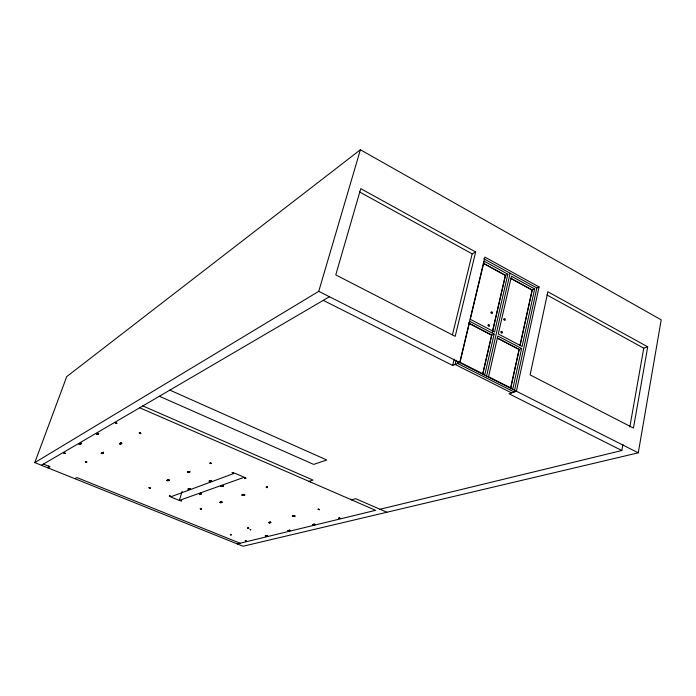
<?xml version="1.0" encoding="UTF-8"?>
<svg xmlns="http://www.w3.org/2000/svg" width="696" height="696" viewBox="0 0 696 696"><rect width="100%" height="100%" fill="white"/><g stroke="black" fill="none" stroke-linecap="round" stroke-linejoin="round"><path stroke-width="1.04" d="M169.119 480.092L168.058 479.935M181.36 500.581L180.394 500.502L181.778 500.859M187.398 472.14L188.912 472.532L188.042 472.532M189.877 471.836L188.512 471.54L189.704 471.862M188.912 488.749L190.391 489.01L188.955 488.81M200.309 494.308C197.908 492.968 202.562 494.969 199.361 493.76M201.188 493.873L200.239 493.264L201.518 493.795M201.014 509.124L200.257 508.733L200.909 508.602M200.265 508.689L201.579 509.168L201.057 508.759M209.696 463.188L211.262 463.466M210.444 481.623L209.113 481.067L209.844 481.023M221.154 486.426L222.189 486.434L220.902 486.008M222.067 485.869L222.65 485.556M220.606 502.747C222.65 502.721 218.466 501.694 220.458 502.59M221.589 501.938L222.146 502.277L220.78 501.772L222.172 502.12L221.328 502.277M222.189 485.834L223.529 486.182L222.372 485.738M638.275 452.826L661.2 319.856L360.389 149.762L66.738 376.606L34.8 462.605L243.069 546.238L638.275 452.826L318.742 291.346L34.8 462.605M647.724 346.817L633.464 428.066L530.1 374.883L547.865 291.789L647.724 346.817L643.757 348.183L547.013 295M379.99 509.263L621.85 450.521L622.937 444.413M629.828 426.996L643.757 348.183M233.204 472.741L232.264 472.54M233.682 472.949L232.386 472.802M514.405 390.935L536.851 287.944L483.737 258.712M323.257 300.359L452.678 365.444L459.717 362.59L484.912 257.094L539.061 286.935L516.397 391.23L509.011 393.771L621.85 450.521M510.438 388.794L519.059 349.514L521.635 348.505L512.787 388.951L488.557 376.71L497.823 336.046L521.635 348.505M519.964 345.381L532.092 290.101L534.659 288.936L511.456 276.199L498.293 333.984L522.078 346.451L534.659 288.936M510.62 388.725L519.242 349.444L497.379 338.021M520.147 345.303L532.275 290.023L510.977 278.339M486.434 376.823L510.107 273.224M482.746 373.674L491.602 335.176L494.125 334.115L484.79 374.805L460.03 362.285L469.791 321.387L494.125 334.115M492.316 332.062L505.348 275.433L507.854 274.215L484.164 261.2L470.287 319.307L494.595 332.044L507.854 274.215M482.928 373.604L491.785 335.098L468.434 322.909M492.498 331.992L505.522 275.346L483.772 263.419M244.6 478.004L245.905 478.161L244.688 477.639M244.757 494.969L243.304 494.604M456.132 360.25L455.123 364.452L511.586 392.892M458.098 361.346L457.594 363.451L514.17 392.005M475.664 251.987L455.201 336.342L335.768 274.894L360.763 188.659L475.664 251.987L472.166 253.857L452.47 334.741M452.678 365.444L454.192 359.162M248.176 527.925C250.29 528.943 246.245 527.794 248.15 528.02M318.742 291.346L360.389 149.762M242.06 495.039L243.382 495.439L243.165 494.212M267.429 487.6L267.438 487.148M222.189 486.434L221.998 485.321M210.349 480.431L210.34 481.275M179.29 500.433L244.287 477.256L234.709 473.176L170.607 496.883L179.29 500.433L182.204 491.315M188.677 471.331L188.459 472.027L187.885 471.879M268.508 522.522L269.891 522.827L268.83 522.27M270.3 522.13L269.944 522.07M269.874 522.252L271.022 522.565L270.144 521.991M266.89 535.955C265.776 535.076 269.413 536.555 266.864 536.05M102.495 453.287L102.495 452.487M103.547 453.122L103.373 452.017M97.631 433.973L97.675 433.112M81.041 443.622L81.084 442.786M48.764 465.876L48.015 467.912L50.016 466.772L43.396 464.11M292.259 516.127L292.981 516.101M294.782 515.867C295.295 517.05 292.181 514.927 294.591 515.893M292.485 516.336L293.738 516.336M287.996 530.543L289.188 530.709M289.205 530.308L290.423 530.604M288.188 530.456L289.405 530.743M318.02 509.272L319.56 509.663M318.437 509.063L319.595 509.559L318.437 509.463M314.209 524.61L313.705 524.114L314.94 524.332M313.887 524.845L312.443 524.532L313.487 524.671M338.813 518.007C342.684 518.772 336.629 517.833 340.083 518.607M79.57 443.83L79.005 444.083L79.744 444.379M79.901 444.544L80.545 444.413L80.136 444.013M97.336 434.33L96.379 433.956L97.449 433.886M86.6 461.874L85.312 461.761L85.912 461.596M86.765 462.022L85.617 461.987M101.32 453.366L101.964 453.07M103.573 453.305L103.008 453.27M120.512 443.57L119.434 443.63L120.182 443.395M120.417 442.952C123.784 443.465 119.555 443.83 120.991 442.856M140.47 433.034C137.643 432.042 140.923 434.704 140.705 433.234M148.918 487.705L150.319 488.166L149.188 487.652M188.938 471.714L188.52 471.784M199.334 493.812L199.83 493.673M200.213 493.368L201.518 493.655M221.024 486.243L221.963 486.278M223.033 486.269L222.094 485.704L223.294 485.843M220.275 502.521L219.901 502.251L221.015 502.495M221.284 502.651L220.423 502.686M243.4 495.387L241.973 494.917L243.217 495.5M244.748 495.03L243.278 494.534L244.6 494.934M41.421 465.267L329.434 296.748M267.586 487.6L267.177 487.096M247.976 527.986L247.541 528.099M74.75 478.648L76.873 477.578L240.129 543.228M269.874 522.87L268.734 522.557M293.199 516.049L293.677 516.484L292.668 516.31M294.478 516.145L294.982 516.119M266.507 535.755L267.708 536.138M288.022 530.491L289.405 530.9M536.32 288.188L539.061 286.935M314.757 524.366L313.678 524.323M340.318 518.45L339.013 518.015M115.362 423.011L116.423 422.846M308.989 481.371L313.061 480.101L142.845 405.925M97.423 433.817L96.379 433.956M80.501 444.526L79.187 444.248M64.824 453.435L65.25 453.287L64.458 453.348M139.252 432.929L140.775 433.434M119.468 443.517L119.973 443.857M121.931 443.578L120.425 443.013M101.259 453.287L102.46 453.313M101.573 453.531L102.782 453.618L101.294 453.183M85.33 461.665L86.739 462.118M351.436 499.824L355.717 498.684L386.845 512.247M237.301 543.915L375.605 510.325L139.67 407.778M168.267 480.832L166.927 480.397L168.093 480.605M169.398 495.961L170.215 496.5M266.316 486.991L267.534 487.252M200.317 508.654L201.092 508.654M269.813 522.905L268.613 522.487M315.036 524.723L314.427 524.558M116.815 423.377L115.675 423.09M79.84 443.596C83.216 444.005 78.596 443.918 80.692 443.413M79.353 443.813L80.023 444.031M230.594 534.806L230.941 534.919M250.717 529.821L250.273 529.691M244.966 477.621L244.348 477.952M167.101 480.231L167.962 480.423M150.188 488.227L149.205 487.974M190.199 489.227L188.938 488.644M243.443 494.482L244.722 494.908M170.503 496.526L169.293 495.917L170.25 496.039M180.638 500.502L181.134 500.998M220.936 501.72L221.432 501.781M292.494 515.927L293.625 516.371M139.861 432.834L140.322 432.973M97.492 434.478L97.562 433.878M210.018 462.866L211.236 463.519M103.156 452.774L102.164 452.722L102.851 453.113M101.546 453.053L102.26 453.166M232.455 472.427L233.421 472.671M233.308 473.193L232.151 472.627M246.053 540.836L245.34 540.757M245.523 478.396L244.47 477.917M187.737 471.914L188.503 472.105M230.872 534.911L231.055 534.841M265.741 535.92L265.959 535.963M210.531 480.597L211.288 480.788M209.426 481.006L210.54 481.545M210.262 481.736L209.105 481.127M168.223 479.831L168.771 479.953M190.06 489.227L189.173 488.966M189.042 489.601L187.937 489.192L188.564 488.975M201.353 493.899L200.239 493.316M319.177 509.768L318.081 509.228M339.204 517.911L339.787 518.042M169.563 495.865L170.076 495.978M293.877 515.597L294.974 516.18M314.766 524.732L313.713 524.218M288.361 530.352L289.379 530.848M290.11 530.57L290.51 530.387M290.249 530.7L289.31 530.274M267.542 536.225L267.029 536.111M245.792 540.801L245.262 540.592L246.01 540.844M250.812 529.769L250.021 529.586M98.206 433.913C100.398 433.799 95.657 432.842 98.04 433.738M96.805 433.825L97.249 433.817M232.638 472.445L233.612 472.993M266.942 487.148L266.246 487.026L266.446 487.435M267.212 487.687L266.646 487.4M188.981 471.497L190.017 472.045L188.555 471.671M101.712 453.07L102.286 453.235M149.379 487.574L150.075 487.8M270.544 522.583L269.683 522.113M115.788 422.62L116.919 423.403L115.51 422.994M120.86 442.847L121.435 442.987M119.903 443.352L120.982 444.083L120.13 444.039M244.827 477.604L245.418 477.752M266.725 486.939L267.308 487.087M80.284 443.326L80.84 443.465M79.448 443.813L80.205 444.109M103.13 452.696L102.338 452.878M210.827 480.605L211.454 480.866M221.789 486.008L221.111 485.869L221.833 486.095M242.965 494.899L241.938 495.073M210.984 463.153C209.331 462.118 212.558 464.067 210.305 463.527M245.07 477.708L245.879 478.274M121.643 443.152L120.695 442.874L120.112 443.439M210.81 481.206L211.68 481.267L211.367 480.771M209.992 481.127L210.584 481.615M80.771 443.952L79.944 443.57M79.831 443.952L79.031 443.918M103.043 453.166L102.442 453.061M294.251 516.206L293.529 515.692M64.684 453.296L63.954 453.113M289.901 530.63L289.205 530.152L290.371 530.422M248.054 528.36L248.646 528.203M230.646 534.824L231.176 534.937M265.454 535.885L265.872 536.024L265.263 535.877M245.836 540.809L245.47 540.748M86.06 461.752L86.739 462.188M167.588 480.718L167.005 480.414M188.938 489.097L187.946 489.036L189.068 489.279M200.17 493.873L200.639 494.09M79.796 444.065L80.492 444.457M210.618 481.136L211.688 481.206L211.253 480.901M98.362 433.364L97.353 433.199L97.657 433.582M97.797 433.773L98.658 433.651M97.205 433.93L97.858 434.269M119.929 443.97L121.008 443.909M266.803 487.583L266.229 487.087M116.397 422.776L115.292 422.924M159.367 396.25L313.705 464.406L326.763 459.986L169.85 390.117M64.31 453.174L63.832 452.757L65.198 453.331M168.919 480.127L169.398 480.318L167.988 480.014M96.709 434.217L97.962 434.234M469.191 323.475L491.602 335.176M497.196 338.099L519.059 349.514M483.59 263.506L505.348 275.433M510.794 278.426L532.092 290.101M359.527 191.939L472.166 253.857M312.513 524.601L313.661 524.645M313.757 524.819L312.417 524.471M65.137 453.261L63.884 452.931M169.215 480.283L167.945 479.953M139.322 433.086L140.809 433.321M188.807 472.262L187.45 472.219M309.459 481.441L310.477 481.736L309.511 481.415M350.514 499.284L351.515 499.58L350.514 499.284M81.041 443.813L80.484 443.674L81.041 443.813M503.921 319.142A0.87 0.67 66.3 0 0 504.791 320.343A0.87 0.67 66.3 0 0 505.096 319.02A0.87 0.67 66.3 0 0 503.921 319.142M501.024 331.888A0.879 0.67 66.8 0 0 501.903 333.097A0.879 0.67 66.8 0 0 502.207 331.766A0.879 0.67 66.8 0 0 501.024 331.888M491.089 312.33A0.879 0.679 65.8 0 0 491.976 313.539A0.879 0.679 65.8 0 0 492.281 312.217A0.879 0.679 65.8 0 0 491.089 312.33M488.122 325.11A0.879 0.679 66.3 0 0 489.01 326.32A0.879 0.679 66.3 0 0 489.323 324.988A0.879 0.679 66.3 0 0 488.122 325.11"/></g></svg>
